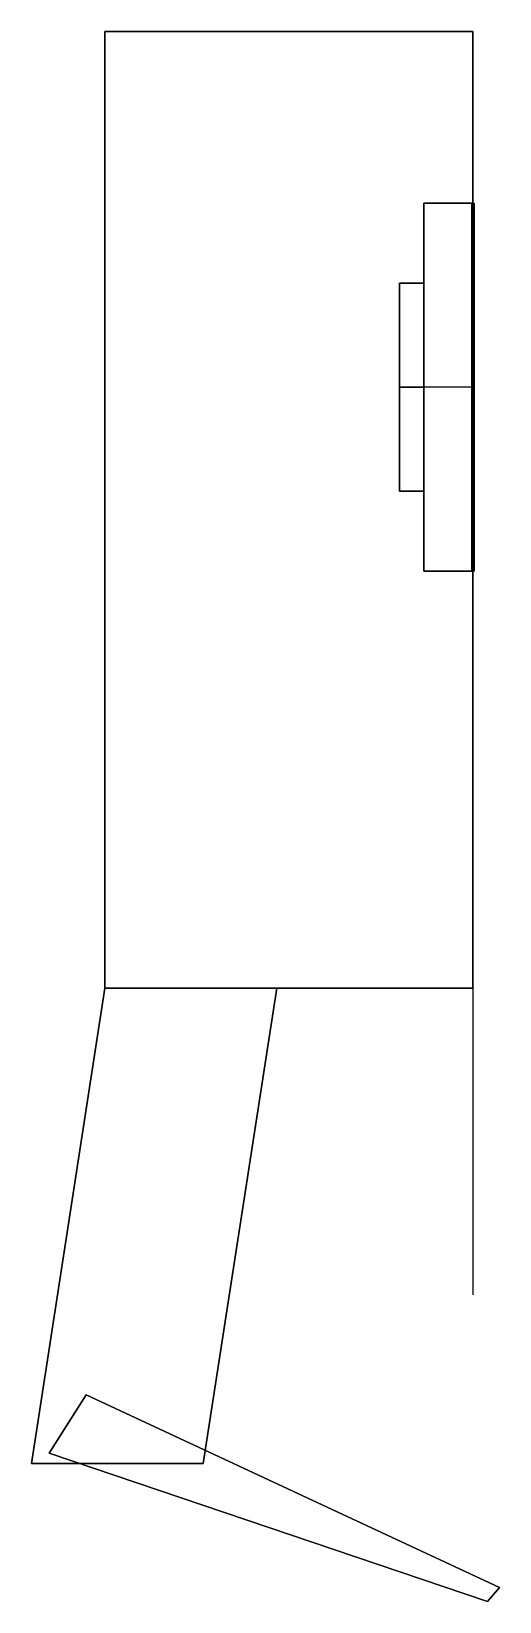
# Model space of a CAD drawing. Extents: x -18 to 1.1, y -49.5 to 14.5.
import ezdxf

# ---------------------------------------------------------------- set-up
doc = ezdxf.new("R2010")
doc.units = 0
doc.header["$MEASUREMENT"] = 0
doc.layers.add('CONTORNO', color=1, linetype='Continuous')
doc.layers.add('CORPO', color=253, linetype='Continuous')

msp = doc.modelspace()

# ---------------------------------------------------------------- linework, layer by layer
for p, q in [((0, 0, 16), (-2, 0, 16)), ((0, 0, -16), (-2, 0, -16)), ((-2, 0, 20.243), (-2, 0, 11.757)), ((-2, 0, -11.757), (-2, 0, -20.243)), ((0, 0), (0, -37))]:
    msp.add_line(p, q)
at = {"extrusion": (-1, 0, 0)}
msp.add_line((0, 0, -16), (0, 0, 16), dxfattribs=at)
at = {"layer": 'CONTORNO', "elevation": -23}
msp.add_lwpolyline([(0.05, -7.5), (-0.05, -7.5), (-0.05, 7.5), (0.05, 7.5), (0.05, -7.5)], dxfattribs=at)
at = {"layer": 'CORPO'}
for points in [[(-15, -24.5, -6), (0, -24.5, -6), (0, 14.5, -6), (-15, 14.5, -6)], [(-15, 14.5, -6), (0, 14.5, -6), (0, 14.5, 6), (-15, 14.5, 6)], [(-15, 14.5, 6), (0, 14.5, 6), (0, -24.5, 6), (-15, -24.5, 6)], [(-15, -24.5, 6), (-15, -24.5, 6), (-15, 14.5, 6)], [(-15, -24.5, 6), (-15, -24.5, -6), (-15, 14.5, -6), (-15, 14.5, 6)], [(0, 14.5, -6), (0, 14.5, -6), (0, 14.5, -6), (0, 14.5, 6)], [(0, -24.5, -6), (0, -24.5, -6), (0, 14.5, -6)], [(0, 14.5, -6), (0, 14.5, -6), (0, 14.5, -6), (0, 14.5, 6)], [(-2, -7.5, 23), (0, -7.5, 23), (0, 7.5, 23), (-2, 7.5, 23)], [(-2, 7.5, 23), (0, 7.5, 23), (0, 7.5, -23), (-2, 7.5, -23)], [(-2, 7.5, -23), (0, 7.5, -23), (0, -7.5, -23), (-2, -7.5, -23)], [(-2, -7.5, -23), (-2, -7.5, -23), (-2, 7.5, -23)], [(-2, -7.5, -23), (-2, -7.5, 23), (-2, 7.5, 23), (-2, 7.5, -23)], [(0, -7.5, 23), (0, -7.5, 23), (0, 7.5, 23)], [(0, 7.5, 23), (0, 7.5, 23), (0, 7.5, 23), (0, 7.5, -23)], [(-2, -7.5, -23), (0, -7.5, -23), (-2, -7.5, -23)], [(0, -7.5, -23), (0, -7.5, 23), (-2, -7.5, 23), (-2, -7.5, -23)], [(-18, -43.865, -6), (-11, -43.865, -6), (-8, -24.5, -6), (-15, -24.5, -6)], [(-15, -24.5, 6), (-8, -24.5, 6), (-11, -43.865, 6), (-18, -43.865, 6)], [(-18, -43.865, 6), (-18, -43.865, 6), (-15, -24.5, 6)], [(-18, -43.865, 6), (-18, -43.865, -6), (-15, -24.5, -6), (-15, -24.5, 6)], [(-11, -43.865, -6), (-11, -43.865, -6), (-8, -24.5, -6)], [(-7.5, -24.5, 6), (0, -24.5, 6), (-7.5, -24.5, 6)], [(0.594, -49.5, -5), (1.088, -48.923, -5), (-15.774, -41.075, -5), (-17.272, -43.456, -5)], [(-17.272, -43.456, 5), (-15.774, -41.075, 5), (1.088, -48.923, 5), (0.594, -49.5, 5)], [(1.088, -48.923, -5), (1.088, -48.923, -5), (-15.774, -41.075, -5)], [(0.594, -49.5, 5), (0.594, -49.5, 5), (-17.272, -43.456, 5)], [(0.594, -49.5, 5), (0.594, -49.5, -5), (-17.272, -43.456, -5), (-17.272, -43.456, 5)], [(-18, -43.865, 6), (-11, -43.865, 6), (-18, -43.865, 6)]]:
    msp.add_3dface(points, dxfattribs=at)

# ---------------------------------------------------------------- meshes
mesh = msp.add_polymesh((6, 3), dxfattribs=at)
for k, corner in enumerate([(-3, -4.243, 16), (-2, -4.243, 16), (-2, -4.243, 16), (-3, 0, 11.757), (-2, 0, 11.757), (-2, 0, 11.757), (-3, 4.243, 16), (-2, 4.243, 16), (-2, 0, 11.757), (-3, 0, 20.243), (-2, 0, 20.243), (-2, -4.243, 16), (-3, 0, 20.243), (-3, 0, 20.243), (-3, -4.243, 16), (-3, 4.243, 16), (-3, 4.243, 16), (-3, 0, 11.757)]):
    mesh.set_mesh_vertex(divmod(k, 3), corner)
mesh = msp.add_polymesh((6, 3), dxfattribs=at)
for k, corner in enumerate([(-3, -4.243, -16), (-2, -4.243, -16), (-2, -4.243, -16), (-3, 0, -20.243), (-2, 0, -20.243), (-2, 0, -20.243), (-3, 4.243, -16), (-2, 4.243, -16), (-2, 0, -20.243), (-3, 0, -11.757), (-2, 0, -11.757), (-2, -4.243, -16), (-3, 0, -11.757), (-3, 0, -11.757), (-3, -4.243, -16), (-3, 4.243, -16), (-3, 4.243, -16), (-3, 0, -20.243)]):
    mesh.set_mesh_vertex(divmod(k, 3), corner)

doc.saveas('drawing.dxf')
